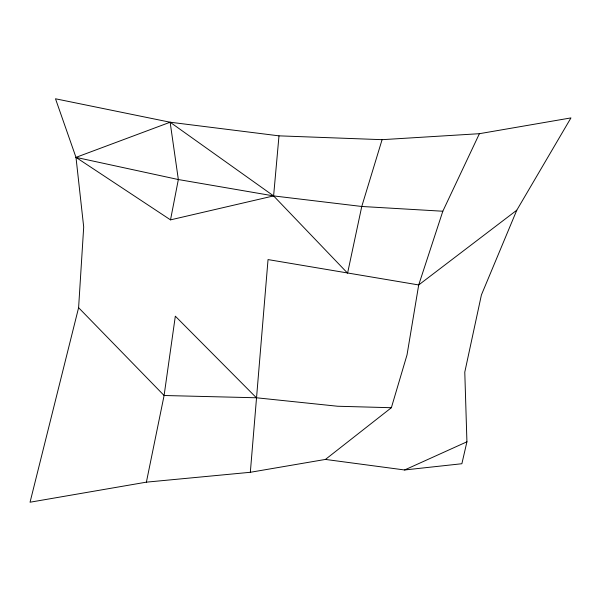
<?xml version="1.0" encoding="UTF-8"?>
<svg xmlns="http://www.w3.org/2000/svg" width="601" height="601" viewBox="0 0 601 601"><rect width="100%" height="100%" fill="white"/><g stroke="black" fill="none" stroke-linecap="round" stroke-linejoin="round"><path stroke-width="0.9" d="M78.603 307.697L83.697 227.013L75.989 157.372L55.495 98.782L170.128 122.221L278.992 135.849L382.086 139.672L479.403 133.692L570.95 117.909L516.792 210.192L481.409 294.933L464.783 372.139L466.924 441.81L461.876 463.732L404.601 469.974L325.434 459.427L250.332 472.288L146.389 482.152L30.05 502.218L78.603 307.697L164.096 395.503L256.402 397.772L337.642 406.246L391.364 407.718L407.035 354.845L418.702 284.949L442.824 211.229L479.403 133.692M250.332 472.288L268.038 259.579L418.702 284.949L516.792 210.192M278.992 135.849L273.605 195.911L347.581 273.162L361.764 206.474L382.086 139.672M170.511 219.868L178.347 179.541L170.128 122.221L75.989 157.372L170.511 219.868L273.605 195.911L361.764 206.474L442.824 211.229M146.389 482.152L164.096 395.503L175.327 316.179L256.402 397.772M325.434 459.427L391.364 407.718M404.601 469.974L466.924 441.81M75.989 157.372L178.347 179.541L273.605 195.911L170.128 122.221"/></g></svg>
